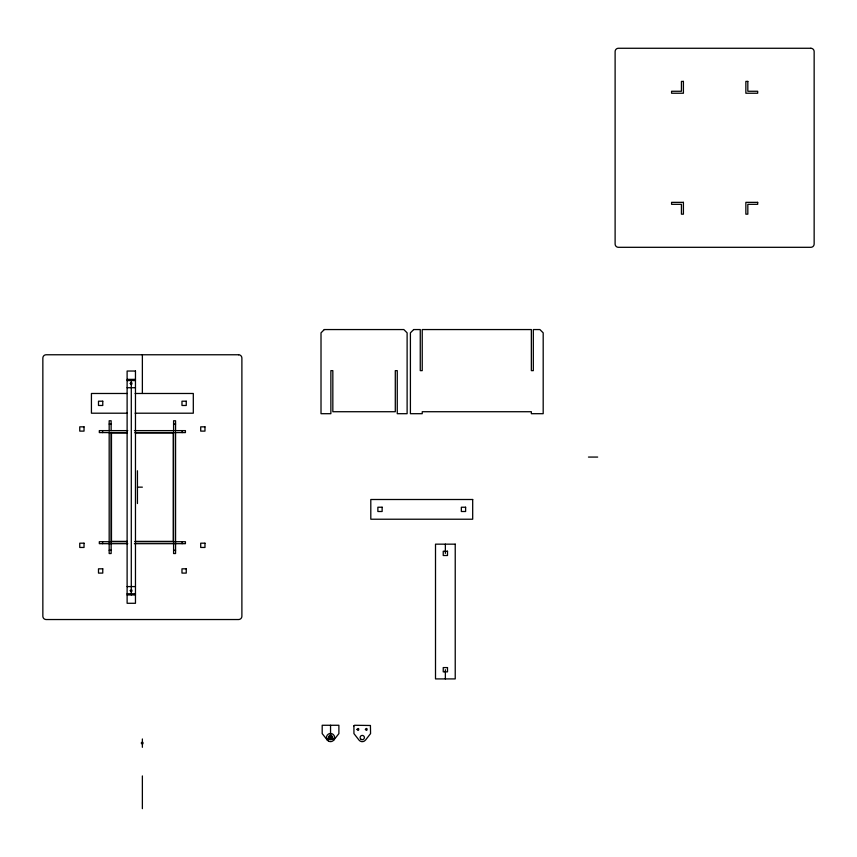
<?xml version="1.0" encoding="UTF-8"?>
<svg xmlns="http://www.w3.org/2000/svg" width="857" height="857" viewBox="0 0 857 857"><rect width="100%" height="100%" fill="white"/><g stroke="black" fill="none" stroke-linecap="round" stroke-linejoin="round"><path stroke-width="1.29" d="M327.91 739.077L330.545 734.513L333.169 739.077L327.91 739.077L331.852 736.795M333.769 740.105L338.89 733.613L338.89 725.268L322.189 725.268L322.189 733.613L327.32 740.105M127.115 379.372L135.47 379.372M127.115 380.551L135.47 380.551M127.115 387.718L135.47 387.718M127.147 393.481L91.431 393.481L91.431 413.203L127.147 413.203M135.095 393.481L193.307 393.481L193.307 413.203L135.095 413.203M109.171 424.054L111.142 424.054M173.585 424.054L175.567 424.054M127.757 430.621L99.316 430.621L99.316 432.592L127.136 432.592M134.399 430.621L185.423 430.621L185.423 432.592L135.063 432.592M127.254 432.924L111.474 432.924L111.474 541.378L127.254 541.378M135.138 432.924L173.264 432.924L173.264 541.378L135.138 541.378M588.47 457.07L597.672 457.07M137.441 487.151L142.369 487.151M127.136 541.71L99.316 541.71L99.316 543.681L127.757 543.681M135.063 541.71L185.423 541.71L185.423 543.681L134.399 543.681M109.171 550.258L111.142 550.258M173.585 550.258L175.567 550.258M127.115 586.584L135.47 586.584M127.115 593.751L135.47 593.751M127.115 594.929L135.47 594.929M329.227 736.795L333.169 739.077M445.361 544.163L445.361 553.365M445.361 669.713L445.361 678.915M330.545 725.268L330.545 739.077M182.134 430.621L182.134 432.592M182.134 541.71L182.134 543.681M175.567 430.621L175.567 420.766L173.585 420.766L173.585 431.275M175.567 431.949L175.567 553.536L173.585 553.536L173.585 432.592M142.369 354.766L142.369 393.481M142.369 738.959L142.369 747.304M142.369 775.928L142.369 808.665M137.441 470.761L137.441 503.541M131.292 380.712L131.292 594.929M111.142 430.621L111.142 420.766L109.171 420.766L109.171 430.621M111.142 432.592L111.142 553.536L109.171 553.536L109.171 431.949M102.604 430.621L102.604 432.592M102.604 541.71L102.604 543.681M141.33 743.051C143.44 746.672 143.708 739.677 141.33 742.976M357.037 729.371C358.837 733.046 359.833 726.04 357.037 729.371M365.393 729.371C367.46 732.992 367.857 725.933 365.393 729.371M353.909 725.879L353.941 733.603L359.029 740.105A4.103 4.103 0 0 0 365.478 740.105L370.567 733.603L370.428 725.483L354.562 725.268L353.909 725.879M130.253 383.454C132.107 387.171 132.931 380.154 130.253 383.454M130.253 590.666C132.096 594.383 132.942 587.366 130.253 590.666M324.3 329.559L321.011 332.848L321.011 413.695L330.866 413.695L330.866 370.642L332.837 370.642L332.837 411.724L395.291 411.724L395.291 370.642L397.262 370.642L397.262 413.695L407.118 413.695L407.118 332.848L403.829 329.559L324.3 329.559M413.695 329.559L410.407 332.848L410.407 413.695L422.233 413.695L422.233 411.724L531.351 411.724L531.351 413.695L543.188 413.695L543.188 332.848L539.899 329.559L533.322 329.559L533.322 370.642L531.351 370.642L531.351 329.559L422.233 329.559L422.233 370.642L420.262 370.642L420.262 329.559L413.695 329.559M810.861 48.271L618.4 48.271A3.289 3.289 0 0 0 615.112 51.559L615.112 244.02A3.289 3.289 0 0 0 618.4 247.309L810.861 247.309A3.289 3.289 0 0 0 814.15 244.02L814.15 51.559A3.289 3.289 0 0 0 810.861 48.271M683.415 81.404L681.433 81.404L681.433 91.26L671.577 91.26L671.577 93.231L683.415 93.231L683.415 81.404M747.829 81.404L745.858 81.404L745.858 93.231L757.684 93.231L757.684 91.26L747.829 91.26L747.829 81.404M683.415 202.348L671.577 202.348L671.577 204.32L681.433 204.32L681.433 214.175L683.415 214.175L683.415 202.348M757.684 202.348L745.858 202.348L745.858 214.175L747.829 214.175L747.829 204.32L757.684 204.32L757.684 202.348M238.6 354.766L46.139 354.766A3.289 3.289 0 0 0 42.85 358.055L42.85 616.247A3.289 3.289 0 0 0 46.139 619.536L238.6 619.536A3.289 3.289 0 0 0 241.888 616.247L241.888 358.055A3.289 3.289 0 0 0 238.6 354.766M135.47 371.027L127.115 371.027L127.115 603.285L135.47 603.285L135.47 371.027M102.765 401.205L98.491 401.205L98.491 405.479L102.765 405.479L102.765 401.205M186.248 401.205L181.973 401.205L181.973 405.479L186.248 405.479L186.248 401.205M84.029 426.84L79.755 426.84L79.755 431.114L84.029 431.114L84.029 426.84M204.973 426.84L200.709 426.84L200.709 431.114L204.973 431.114L204.973 426.84M472.689 499.502L370.802 499.502L370.802 519.224L472.689 519.224L472.689 499.502M382.136 507.226L377.873 507.226L377.873 511.5L382.136 511.5L382.136 507.226M465.619 507.226L461.345 507.226L461.345 511.5L465.619 511.5L465.619 507.226M84.029 543.188L79.755 543.188L79.755 547.462L84.029 547.462L84.029 543.188M204.973 543.188L200.709 543.188L200.709 547.462L204.973 547.462L204.973 543.188M455.228 544.163L435.506 544.163L435.506 678.915L455.228 678.915L455.228 544.163M447.504 551.233L443.23 551.233L443.23 555.507L447.504 555.507L447.504 551.233M102.765 568.823L98.491 568.823L98.491 573.097L102.765 573.097L102.765 568.823M186.248 568.823L181.973 568.823L181.973 573.097L186.248 573.097L186.248 568.823M447.504 667.582L443.23 667.582L443.23 671.856L447.504 671.856L447.504 667.582M361.193 739.409A2.132 2.132 0 0 0 364.396 737.556A2.132 2.132 0 0 0 361.193 735.702A2.132 2.132 0 0 0 361.193 739.409M328.488 741.112A4.103 4.103 0 0 0 334.648 737.556A4.103 4.103 0 0 0 328.488 733.999A4.103 4.103 0 0 0 328.488 741.112M329.345 739.323A2.132 2.132 0 0 0 332.677 737.706A2.132 2.132 0 0 0 329.613 735.627A2.132 2.132 0 0 0 329.345 739.323"/></g></svg>
